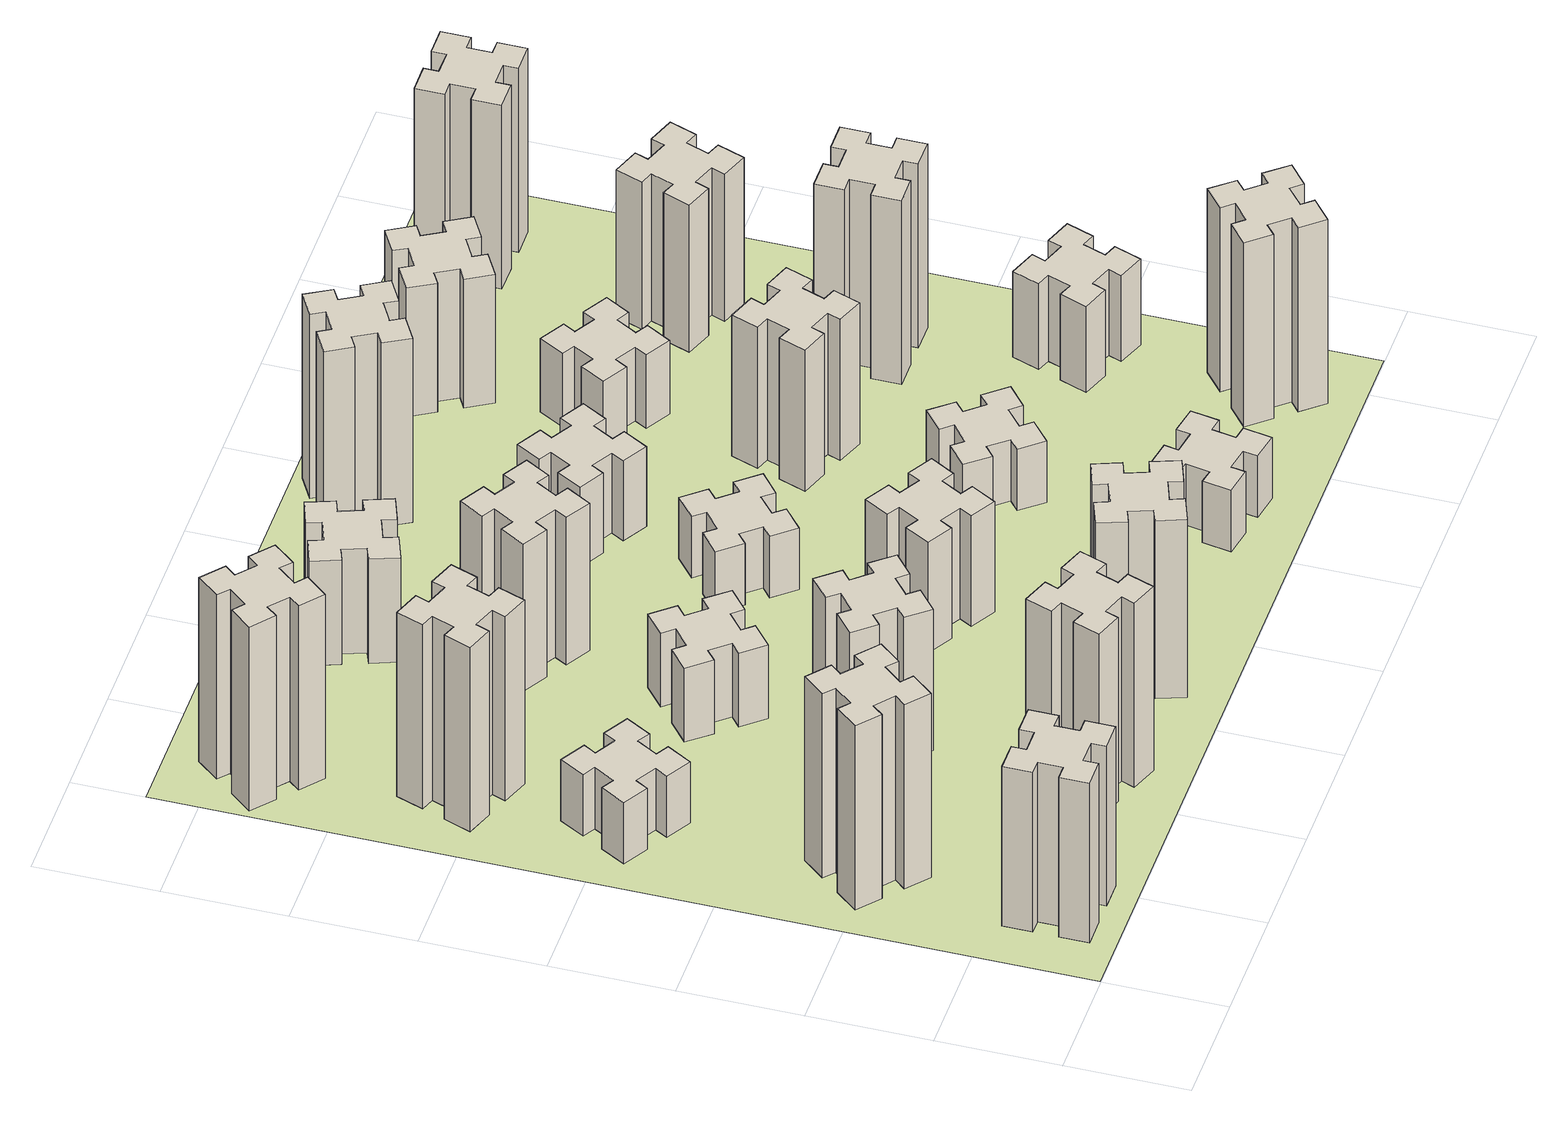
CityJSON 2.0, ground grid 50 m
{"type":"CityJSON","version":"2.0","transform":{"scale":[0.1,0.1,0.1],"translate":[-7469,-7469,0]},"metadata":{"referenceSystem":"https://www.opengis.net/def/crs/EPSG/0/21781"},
"CityObjects":{
"building1":{"type":"Building","attributes":{"class":"1000","function":"1000","usage":"1000","yearOfConstruction":2016,"roofType":"1000","measuredHeight":78,"storeysAboveGround":30,"storeysBelowGround":0},"geometry":[{"type":"Solid","lod":"1","boundaries":[[[[0,1,2,3,4,5,6,7,8,9,10,11,12,13,14,15,16,17,18,19]],[[17,16,20,21]],[[16,15,22,20]],[[15,14,23,22]],[[14,13,24,23]],[[13,12,25,24]],[[12,11,26,25]],[[11,10,27,26]],[[10,9,28,27]],[[9,8,29,28]],[[8,7,30,29]],[[7,6,31,30]],[[6,5,32,31]],[[5,4,33,32]],[[4,3,34,33]],[[3,2,35,34]],[[2,1,36,35]],[[1,0,37,36]],[[0,19,38,37]],[[19,18,39,38]],[[18,17,21,39]],[[24,25,26,27,28,29,30,31,32,33,34,35,36,37,38,39,21,20,22,23]]]]}]},
"building2":{"type":"Building","attributes":{"class":"1000","function":"1000","usage":"1000","yearOfConstruction":2016,"roofType":"1000","measuredHeight":90,"storeysAboveGround":30,"storeysBelowGround":0},"geometry":[{"type":"Solid","lod":"1","boundaries":[[[[40,41,42,43,44,45,46,47,48,49,50,51,52,53,54,55,56,57,58,59]],[[57,56,60,61]],[[56,55,62,60]],[[55,54,63,62]],[[54,53,64,63]],[[53,52,65,64]],[[52,51,66,65]],[[51,50,67,66]],[[50,49,68,67]],[[49,48,69,68]],[[48,47,70,69]],[[47,46,71,70]],[[46,45,72,71]],[[45,44,73,72]],[[44,43,74,73]],[[43,42,75,74]],[[42,41,76,75]],[[41,40,77,76]],[[40,59,78,77]],[[59,58,79,78]],[[58,57,61,79]],[[64,65,66,67,68,69,70,71,72,73,74,75,76,77,78,79,61,60,62,63]]]]}]},
"building3":{"type":"Building","attributes":{"class":"1000","function":"1000","usage":"1000","yearOfConstruction":2016,"roofType":"1000","measuredHeight":30,"storeysAboveGround":30,"storeysBelowGround":0},"geometry":[{"type":"Solid","lod":"1","boundaries":[[[[80,81,82,83,84,85,86,87,88,89,90,91,92,93,94,95,96,97,98,99]],[[97,96,100,101]],[[96,95,102,100]],[[95,94,103,102]],[[94,93,104,103]],[[93,92,105,104]],[[92,91,106,105]],[[91,90,107,106]],[[90,89,108,107]],[[89,88,109,108]],[[88,87,110,109]],[[87,86,111,110]],[[86,85,112,111]],[[85,84,113,112]],[[84,83,114,113]],[[83,82,115,114]],[[82,81,116,115]],[[81,80,117,116]],[[80,99,118,117]],[[99,98,119,118]],[[98,97,101,119]],[[104,105,106,107,108,109,110,111,112,113,114,115,116,117,118,119,101,100,102,103]]]]}]},
"building4":{"type":"Building","attributes":{"class":"1000","function":"1000","usage":"1000","yearOfConstruction":2016,"roofType":"1000","measuredHeight":90,"storeysAboveGround":30,"storeysBelowGround":0},"geometry":[{"type":"Solid","lod":"1","boundaries":[[[[120,121,122,123,124,125,126,127,128,129,130,131,132,133,134,135,136,137,138,139]],[[137,136,140,141]],[[136,135,142,140]],[[135,134,143,142]],[[134,133,144,143]],[[133,132,145,144]],[[132,131,146,145]],[[131,130,147,146]],[[130,129,148,147]],[[129,128,149,148]],[[128,127,150,149]],[[127,126,151,150]],[[126,125,152,151]],[[125,124,153,152]],[[124,123,154,153]],[[123,122,155,154]],[[122,121,156,155]],[[121,120,157,156]],[[120,139,158,157]],[[139,138,159,158]],[[138,137,141,159]],[[144,145,146,147,148,149,150,151,152,153,154,155,156,157,158,159,141,140,142,143]]]]}]},
"building5":{"type":"Building","attributes":{"class":"1000","function":"1000","usage":"1000","yearOfConstruction":2016,"roofType":"1000","measuredHeight":90,"storeysAboveGround":30,"storeysBelowGround":0},"geometry":[{"type":"Solid","lod":"1","boundaries":[[[[160,161,162,163,164,165,166,167,168,169,170,171,172,173,174,175,176,177,178,179]],[[177,176,180,181]],[[176,175,182,180]],[[175,174,183,182]],[[174,173,184,183]],[[173,172,185,184]],[[172,171,186,185]],[[171,170,187,186]],[[170,169,188,187]],[[169,168,189,188]],[[168,167,190,189]],[[167,166,191,190]],[[166,165,192,191]],[[165,164,193,192]],[[164,163,194,193]],[[163,162,195,194]],[[162,161,196,195]],[[161,160,197,196]],[[160,179,198,197]],[[179,178,199,198]],[[178,177,181,199]],[[184,185,186,187,188,189,190,191,192,193,194,195,196,197,198,199,181,180,182,183]]]]}]},
"building6":{"type":"Building","attributes":{"class":"1000","function":"1000","usage":"1000","yearOfConstruction":2016,"roofType":"1000","measuredHeight":90,"storeysAboveGround":30,"storeysBelowGround":0},"geometry":[{"type":"Solid","lod":"1","boundaries":[[[[200,201,202,203,204,205,206,207,208,209,210,211,212,213,214,215,216,217,218,219]],[[217,216,220,221]],[[216,215,222,220]],[[215,214,223,222]],[[214,213,224,223]],[[213,212,225,224]],[[212,211,226,225]],[[211,210,227,226]],[[210,209,228,227]],[[209,208,229,228]],[[208,207,230,229]],[[207,206,231,230]],[[206,205,232,231]],[[205,204,233,232]],[[204,203,234,233]],[[203,202,235,234]],[[202,201,236,235]],[[201,200,237,236]],[[200,219,238,237]],[[219,218,239,238]],[[218,217,221,239]],[[224,225,226,227,228,229,230,231,232,233,234,235,236,237,238,239,221,220,222,223]]]]}]},
"building7":{"type":"Building","attributes":{"class":"1000","function":"1000","usage":"1000","yearOfConstruction":2016,"roofType":"1000","measuredHeight":69,"storeysAboveGround":30,"storeysBelowGround":0},"geometry":[{"type":"Solid","lod":"1","boundaries":[[[[240,241,242,243,244,245,246,247,248,249,250,251,252,253,254,255,256,257,258,259]],[[257,256,260,261]],[[256,255,262,260]],[[255,254,263,262]],[[254,253,264,263]],[[253,252,265,264]],[[252,251,266,265]],[[251,250,267,266]],[[250,249,268,267]],[[249,248,269,268]],[[248,247,270,269]],[[247,246,271,270]],[[246,245,272,271]],[[245,244,273,272]],[[244,243,274,273]],[[243,242,275,274]],[[242,241,276,275]],[[241,240,277,276]],[[240,259,278,277]],[[259,258,279,278]],[[258,257,261,279]],[[264,265,266,267,268,269,270,271,272,273,274,275,276,277,278,279,261,260,262,263]]]]}]},
"building8":{"type":"Building","attributes":{"class":"1000","function":"1000","usage":"1000","yearOfConstruction":2016,"roofType":"1000","measuredHeight":36,"storeysAboveGround":30,"storeysBelowGround":0},"geometry":[{"type":"Solid","lod":"1","boundaries":[[[[280,281,282,283,284,285,286,287,288,289,290,291,292,293,294,295,296,297,298,299]],[[297,296,300,301]],[[296,295,302,300]],[[295,294,303,302]],[[294,293,304,303]],[[293,292,305,304]],[[292,291,306,305]],[[291,290,307,306]],[[290,289,308,307]],[[289,288,309,308]],[[288,287,310,309]],[[287,286,311,310]],[[286,285,312,311]],[[285,284,313,312]],[[284,283,314,313]],[[283,282,315,314]],[[282,281,316,315]],[[281,280,317,316]],[[280,299,318,317]],[[299,298,319,318]],[[298,297,301,319]],[[304,305,306,307,308,309,310,311,312,313,314,315,316,317,318,319,301,300,302,303]]]]}]},
"building9":{"type":"Building","attributes":{"class":"1000","function":"1000","usage":"1000","yearOfConstruction":2016,"roofType":"1000","measuredHeight":87,"storeysAboveGround":30,"storeysBelowGround":0},"geometry":[{"type":"Solid","lod":"1","boundaries":[[[[320,321,322,323,324,325,326,327,328,329,330,331,332,333,334,335,336,337,338,339]],[[337,336,340,341]],[[336,335,342,340]],[[335,334,343,342]],[[334,333,344,343]],[[333,332,345,344]],[[332,331,346,345]],[[331,330,347,346]],[[330,329,348,347]],[[329,328,349,348]],[[328,327,350,349]],[[327,326,351,350]],[[326,325,352,351]],[[325,324,353,352]],[[324,323,354,353]],[[323,322,355,354]],[[322,321,356,355]],[[321,320,357,356]],[[320,339,358,357]],[[339,338,359,358]],[[338,337,341,359]],[[344,345,346,347,348,349,350,351,352,353,354,355,356,357,358,359,341,340,342,343]]]]}]},
"building10":{"type":"Building","attributes":{"class":"1000","function":"1000","usage":"1000","yearOfConstruction":2016,"roofType":"1000","measuredHeight":72,"storeysAboveGround":30,"storeysBelowGround":0},"geometry":[{"type":"Solid","lod":"1","boundaries":[[[[360,361,362,363,364,365,366,367,368,369,370,371,372,373,374,375,376,377,378,379]],[[377,376,380,381]],[[376,375,382,380]],[[375,374,383,382]],[[374,373,384,383]],[[373,372,385,384]],[[372,371,386,385]],[[371,370,387,386]],[[370,369,388,387]],[[369,368,389,388]],[[368,367,390,389]],[[367,366,391,390]],[[366,365,392,391]],[[365,364,393,392]],[[364,363,394,393]],[[363,362,395,394]],[[362,361,396,395]],[[361,360,397,396]],[[360,379,398,397]],[[379,378,399,398]],[[378,377,381,399]],[[384,385,386,387,388,389,390,391,392,393,394,395,396,397,398,399,381,380,382,383]]]]}]},
"building11":{"type":"Building","attributes":{"class":"1000","function":"1000","usage":"1000","yearOfConstruction":2016,"roofType":"1000","measuredHeight":51,"storeysAboveGround":30,"storeysBelowGround":0},"geometry":[{"type":"Solid","lod":"1","boundaries":[[[[400,401,402,403,404,405,406,407,408,409,410,411,412,413,414,415,416,417,418,419]],[[417,416,420,421]],[[416,415,422,420]],[[415,414,423,422]],[[414,413,424,423]],[[413,412,425,424]],[[412,411,426,425]],[[411,410,427,426]],[[410,409,428,427]],[[409,408,429,428]],[[408,407,430,429]],[[407,406,431,430]],[[406,405,432,431]],[[405,404,433,432]],[[404,403,434,433]],[[403,402,435,434]],[[402,401,436,435]],[[401,400,437,436]],[[400,419,438,437]],[[419,418,439,438]],[[418,417,421,439]],[[424,425,426,427,428,429,430,431,432,433,434,435,436,437,438,439,421,420,422,423]]]]}]},
"building12":{"type":"Building","attributes":{"class":"1000","function":"1000","usage":"1000","yearOfConstruction":2016,"roofType":"1000","measuredHeight":54,"storeysAboveGround":30,"storeysBelowGround":0},"geometry":[{"type":"Solid","lod":"1","boundaries":[[[[440,441,442,443,444,445,446,447,448,449,450,451,452,453,454,455,456,457,458,459]],[[457,456,460,461]],[[456,455,462,460]],[[455,454,463,462]],[[454,453,464,463]],[[453,452,465,464]],[[452,451,466,465]],[[451,450,467,466]],[[450,449,468,467]],[[449,448,469,468]],[[448,447,470,469]],[[447,446,471,470]],[[446,445,472,471]],[[445,444,473,472]],[[444,443,474,473]],[[443,442,475,474]],[[442,441,476,475]],[[441,440,477,476]],[[440,459,478,477]],[[459,458,479,478]],[[458,457,461,479]],[[464,465,466,467,468,469,470,471,472,473,474,475,476,477,478,479,461,460,462,463]]]]}]},
"building13":{"type":"Building","attributes":{"class":"1000","function":"1000","usage":"1000","yearOfConstruction":2016,"roofType":"1000","measuredHeight":30,"storeysAboveGround":30,"storeysBelowGround":0},"geometry":[{"type":"Solid","lod":"1","boundaries":[[[[480,481,482,483,484,485,486,487,488,489,490,491,492,493,494,495,496,497,498,499]],[[497,496,500,501]],[[496,495,502,500]],[[495,494,503,502]],[[494,493,504,503]],[[493,492,505,504]],[[492,491,506,505]],[[491,490,507,506]],[[490,489,508,507]],[[489,488,509,508]],[[488,487,510,509]],[[487,486,511,510]],[[486,485,512,511]],[[485,484,513,512]],[[484,483,514,513]],[[483,482,515,514]],[[482,481,516,515]],[[481,480,517,516]],[[480,499,518,517]],[[499,498,519,518]],[[498,497,501,519]],[[504,505,506,507,508,509,510,511,512,513,514,515,516,517,518,519,501,500,502,503]]]]}]},
"building14":{"type":"Building","attributes":{"class":"1000","function":"1000","usage":"1000","yearOfConstruction":2016,"roofType":"1000","measuredHeight":39,"storeysAboveGround":30,"storeysBelowGround":0},"geometry":[{"type":"Solid","lod":"1","boundaries":[[[[520,521,522,523,524,525,526,527,528,529,530,531,532,533,534,535,536,537,538,539]],[[537,536,540,541]],[[536,535,542,540]],[[535,534,543,542]],[[534,533,544,543]],[[533,532,545,544]],[[532,531,546,545]],[[531,530,547,546]],[[530,529,548,547]],[[529,528,549,548]],[[528,527,550,549]],[[527,526,551,550]],[[526,525,552,551]],[[525,524,553,552]],[[524,523,554,553]],[[523,522,555,554]],[[522,521,556,555]],[[521,520,557,556]],[[520,539,558,557]],[[539,538,559,558]],[[538,537,541,559]],[[544,545,546,547,548,549,550,551,552,553,554,555,556,557,558,559,541,540,542,543]]]]}]},
"building15":{"type":"Building","attributes":{"class":"1000","function":"1000","usage":"1000","yearOfConstruction":2016,"roofType":"1000","measuredHeight":30,"storeysAboveGround":30,"storeysBelowGround":0},"geometry":[{"type":"Solid","lod":"1","boundaries":[[[[560,561,562,563,564,565,566,567,568,569,570,571,572,573,574,575,576,577,578,579]],[[577,576,580,581]],[[576,575,582,580]],[[575,574,583,582]],[[574,573,584,583]],[[573,572,585,584]],[[572,571,586,585]],[[571,570,587,586]],[[570,569,588,587]],[[569,568,589,588]],[[568,567,590,589]],[[567,566,591,590]],[[566,565,592,591]],[[565,564,593,592]],[[564,563,594,593]],[[563,562,595,594]],[[562,561,596,595]],[[561,560,597,596]],[[560,579,598,597]],[[579,578,599,598]],[[578,577,581,599]],[[584,585,586,587,588,589,590,591,592,593,594,595,596,597,598,599,581,580,582,583]]]]}]},
"building16":{"type":"Building","attributes":{"class":"1000","function":"1000","usage":"1000","yearOfConstruction":2016,"roofType":"1000","measuredHeight":90,"storeysAboveGround":30,"storeysBelowGround":0},"geometry":[{"type":"Solid","lod":"1","boundaries":[[[[600,601,602,603,604,605,606,607,608,609,610,611,612,613,614,615,616,617,618,619]],[[617,616,620,621]],[[616,615,622,620]],[[615,614,623,622]],[[614,613,624,623]],[[613,612,625,624]],[[612,611,626,625]],[[611,610,627,626]],[[610,609,628,627]],[[609,608,629,628]],[[608,607,630,629]],[[607,606,631,630]],[[606,605,632,631]],[[605,604,633,632]],[[604,603,634,633]],[[603,602,635,634]],[[602,601,636,635]],[[601,600,637,636]],[[600,619,638,637]],[[619,618,639,638]],[[618,617,621,639]],[[624,625,626,627,628,629,630,631,632,633,634,635,636,637,638,639,621,620,622,623]]]]}]},
"building17":{"type":"Building","attributes":{"class":"1000","function":"1000","usage":"1000","yearOfConstruction":2016,"roofType":"1000","measuredHeight":30,"storeysAboveGround":30,"storeysBelowGround":0},"geometry":[{"type":"Solid","lod":"1","boundaries":[[[[640,641,642,643,644,645,646,647,648,649,650,651,652,653,654,655,656,657,658,659]],[[657,656,660,661]],[[656,655,662,660]],[[655,654,663,662]],[[654,653,664,663]],[[653,652,665,664]],[[652,651,666,665]],[[651,650,667,666]],[[650,649,668,667]],[[649,648,669,668]],[[648,647,670,669]],[[647,646,671,670]],[[646,645,672,671]],[[645,644,673,672]],[[644,643,674,673]],[[643,642,675,674]],[[642,641,676,675]],[[641,640,677,676]],[[640,659,678,677]],[[659,658,679,678]],[[658,657,661,679]],[[664,665,666,667,668,669,670,671,672,673,674,675,676,677,678,679,661,660,662,663]]]]}]},
"building18":{"type":"Building","attributes":{"class":"1000","function":"1000","usage":"1000","yearOfConstruction":2016,"roofType":"1000","measuredHeight":69,"storeysAboveGround":30,"storeysBelowGround":0},"geometry":[{"type":"Solid","lod":"1","boundaries":[[[[680,681,682,683,684,685,686,687,688,689,690,691,692,693,694,695,696,697,698,699]],[[697,696,700,701]],[[696,695,702,700]],[[695,694,703,702]],[[694,693,704,703]],[[693,692,705,704]],[[692,691,706,705]],[[691,690,707,706]],[[690,689,708,707]],[[689,688,709,708]],[[688,687,710,709]],[[687,686,711,710]],[[686,685,712,711]],[[685,684,713,712]],[[684,683,714,713]],[[683,682,715,714]],[[682,681,716,715]],[[681,680,717,716]],[[680,699,718,717]],[[699,698,719,718]],[[698,697,701,719]],[[704,705,706,707,708,709,710,711,712,713,714,715,716,717,718,719,701,700,702,703]]]]}]},
"building19":{"type":"Building","attributes":{"class":"1000","function":"1000","usage":"1000","yearOfConstruction":2016,"roofType":"1000","measuredHeight":36,"storeysAboveGround":30,"storeysBelowGround":0},"geometry":[{"type":"Solid","lod":"1","boundaries":[[[[720,721,722,723,724,725,726,727,728,729,730,731,732,733,734,735,736,737,738,739]],[[737,736,740,741]],[[736,735,742,740]],[[735,734,743,742]],[[734,733,744,743]],[[733,732,745,744]],[[732,731,746,745]],[[731,730,747,746]],[[730,729,748,747]],[[729,728,749,748]],[[728,727,750,749]],[[727,726,751,750]],[[726,725,752,751]],[[725,724,753,752]],[[724,723,754,753]],[[723,722,755,754]],[[722,721,756,755]],[[721,720,757,756]],[[720,739,758,757]],[[739,738,759,758]],[[738,737,741,759]],[[744,745,746,747,748,749,750,751,752,753,754,755,756,757,758,759,741,740,742,743]]]]}]},
"building20":{"type":"Building","attributes":{"class":"1000","function":"1000","usage":"1000","yearOfConstruction":2016,"roofType":"1000","measuredHeight":90,"storeysAboveGround":30,"storeysBelowGround":0},"geometry":[{"type":"Solid","lod":"1","boundaries":[[[[760,761,762,763,764,765,766,767,768,769,770,771,772,773,774,775,776,777,778,779]],[[777,776,780,781]],[[776,775,782,780]],[[775,774,783,782]],[[774,773,784,783]],[[773,772,785,784]],[[772,771,786,785]],[[771,770,787,786]],[[770,769,788,787]],[[769,768,789,788]],[[768,767,790,789]],[[767,766,791,790]],[[766,765,792,791]],[[765,764,793,792]],[[764,763,794,793]],[[763,762,795,794]],[[762,761,796,795]],[[761,760,797,796]],[[760,779,798,797]],[[779,778,799,798]],[[778,777,781,799]],[[784,785,786,787,788,789,790,791,792,793,794,795,796,797,798,799,781,780,782,783]]]]}]},
"building21":{"type":"Building","attributes":{"class":"1000","function":"1000","usage":"1000","yearOfConstruction":2016,"roofType":"1000","measuredHeight":63,"storeysAboveGround":30,"storeysBelowGround":0},"geometry":[{"type":"Solid","lod":"1","boundaries":[[[[800,801,802,803,804,805,806,807,808,809,810,811,812,813,814,815,816,817,818,819]],[[817,816,820,821]],[[816,815,822,820]],[[815,814,823,822]],[[814,813,824,823]],[[813,812,825,824]],[[812,811,826,825]],[[811,810,827,826]],[[810,809,828,827]],[[809,808,829,828]],[[808,807,830,829]],[[807,806,831,830]],[[806,805,832,831]],[[805,804,833,832]],[[804,803,834,833]],[[803,802,835,834]],[[802,801,836,835]],[[801,800,837,836]],[[800,819,838,837]],[[819,818,839,838]],[[818,817,821,839]],[[824,825,826,827,828,829,830,831,832,833,834,835,836,837,838,839,821,820,822,823]]]]}]},
"building22":{"type":"Building","attributes":{"class":"1000","function":"1000","usage":"1000","yearOfConstruction":2016,"roofType":"1000","measuredHeight":42,"storeysAboveGround":30,"storeysBelowGround":0},"geometry":[{"type":"Solid","lod":"1","boundaries":[[[[840,841,842,843,844,845,846,847,848,849,850,851,852,853,854,855,856,857,858,859]],[[857,856,860,861]],[[856,855,862,860]],[[855,854,863,862]],[[854,853,864,863]],[[853,852,865,864]],[[852,851,866,865]],[[851,850,867,866]],[[850,849,868,867]],[[849,848,869,868]],[[848,847,870,869]],[[847,846,871,870]],[[846,845,872,871]],[[845,844,873,872]],[[844,843,874,873]],[[843,842,875,874]],[[842,841,876,875]],[[841,840,877,876]],[[840,859,878,877]],[[859,858,879,878]],[[858,857,861,879]],[[864,865,866,867,868,869,870,871,872,873,874,875,876,877,878,879,861,860,862,863]]]]}]},
"building23":{"type":"Building","attributes":{"class":"1000","function":"1000","usage":"1000","yearOfConstruction":2016,"roofType":"1000","measuredHeight":90,"storeysAboveGround":30,"storeysBelowGround":0},"geometry":[{"type":"Solid","lod":"1","boundaries":[[[[880,881,882,883,884,885,886,887,888,889,890,891,892,893,894,895,896,897,898,899]],[[897,896,900,901]],[[896,895,902,900]],[[895,894,903,902]],[[894,893,904,903]],[[893,892,905,904]],[[892,891,906,905]],[[891,890,907,906]],[[890,889,908,907]],[[889,888,909,908]],[[888,887,910,909]],[[887,886,911,910]],[[886,885,912,911]],[[885,884,913,912]],[[884,883,914,913]],[[883,882,915,914]],[[882,881,916,915]],[[881,880,917,916]],[[880,899,918,917]],[[899,898,919,918]],[[898,897,901,919]],[[904,905,906,907,908,909,910,911,912,913,914,915,916,917,918,919,901,900,902,903]]]]}]},
"building24":{"type":"Building","attributes":{"class":"1000","function":"1000","usage":"1000","yearOfConstruction":2016,"roofType":"1000","measuredHeight":72,"storeysAboveGround":30,"storeysBelowGround":0},"geometry":[{"type":"Solid","lod":"1","boundaries":[[[[920,921,922,923,924,925,926,927,928,929,930,931,932,933,934,935,936,937,938,939]],[[937,936,940,941]],[[936,935,942,940]],[[935,934,943,942]],[[934,933,944,943]],[[933,932,945,944]],[[932,931,946,945]],[[931,930,947,946]],[[930,929,948,947]],[[929,928,949,948]],[[928,927,950,949]],[[927,926,951,950]],[[926,925,952,951]],[[925,924,953,952]],[[924,923,954,953]],[[923,922,955,954]],[[922,921,956,955]],[[921,920,957,956]],[[920,939,958,957]],[[939,938,959,958]],[[938,937,941,959]],[[944,945,946,947,948,949,950,951,952,953,954,955,956,957,958,959,941,940,942,943]]]]}]},
"building25":{"type":"Building","attributes":{"class":"1000","function":"1000","usage":"1000","yearOfConstruction":2016,"roofType":"1000","measuredHeight":90,"storeysAboveGround":30,"storeysBelowGround":0},"geometry":[{"type":"Solid","lod":"1","boundaries":[[[[960,961,962,963,964,965,966,967,968,969,970,971,972,973,974,975,976,977,978,979]],[[977,976,980,981]],[[976,975,982,980]],[[975,974,983,982]],[[974,973,984,983]],[[973,972,985,984]],[[972,971,986,985]],[[971,970,987,986]],[[970,969,988,987]],[[969,968,989,988]],[[968,967,990,989]],[[967,966,991,990]],[[966,965,992,991]],[[965,964,993,992]],[[964,963,994,993]],[[963,962,995,994]],[[962,961,996,995]],[[961,960,997,996]],[[960,979,998,997]],[[979,978,999,998]],[[978,977,981,999]],[[984,985,986,987,988,989,990,991,992,993,994,995,996,997,998,999,981,980,982,983]]]]}]},
"landuse1":{"type":"LandUse","attributes":{"name":"plot1","function":"1010"},"geometry":[{"type":"MultiSurface","lod":"1","boundaries":[[[1000,1001,1002,1003]]]}]}
},
"vertices":[
[265,325,0],[265,225,0],[205,225,0],[205,105,0],[325,105,0],[325,165,0],[425,165,0],[425,105,0],[545,105,0],[545,225,0],[485,225,0],[485,325,0],[545,325,0],[545,445,0],[425,445,0],[425,385,0],[325,385,0],[325,445,0],[205,445,0],[205,325,0],[325,385,780],[325,445,780],[425,385,780],[425,445,780],[545,445,780],[545,325,780],[485,325,780],[485,225,780],[545,225,780],[545,105,780],[425,105,780],[425,165,780],[325,165,780],[325,105,780],[205,105,780],[205,225,780],[265,225,780],[265,325,780],[205,325,780],[205,445,780],
[484,1067,0],[408,1132,0],[446,1178,0],[354,1255,0],[277,1163,0],[323,1124,0],[259,1048,0],[213,1086,0],[136,994,0],[228,917,0],[266,963,0],[343,899,0],[304,853,0],[396,776,0],[473,868,0],[427,906,0],[492,983,0],[538,944,0],[615,1036,0],[523,1113,0],[492,983,900],[538,944,900],[427,906,900],[473,868,900],[396,776,900],[304,853,900],[343,899,900],[266,963,900],[228,917,900],[136,994,900],[213,1086,900],[259,1048,900],[323,1124,900],[277,1163,900],[354,1255,900],[446,1178,900],[408,1132,900],[484,1067,900],[523,1113,900],[615,1036,900],
[474,2026,0],[387,2076,0],[417,2128,0],[313,2188,0],[253,2084,0],[305,2054,0],[255,1967,0],[203,1997,0],[143,1893,0],[247,1833,0],[277,1885,0],[364,1835,0],[334,1783,0],[438,1723,0],[498,1827,0],[446,1857,0],[496,1944,0],[548,1914,0],[608,2018,0],[504,2078,0],[496,1944,300],[548,1914,300],[446,1857,300],[498,1827,300],[438,1723,300],[334,1783,300],[364,1835,300],[277,1885,300],[247,1833,300],[143,1893,300],[203,1997,300],[255,1967,300],[305,2054,300],[253,2084,300],[313,2188,300],[417,2128,300],[387,2076,300],[474,2026,300],[504,2078,300],[608,2018,300],
[289,2680,0],[255,2586,0],[199,2607,0],[157,2494,0],[270,2453,0],[291,2509,0],[385,2475,0],[364,2419,0],[477,2377,0],[518,2490,0],[462,2511,0],[496,2605,0],[552,2584,0],[593,2697,0],[480,2738,0],[460,2682,0],[366,2716,0],[387,2772,0],[274,2813,0],[233,2700,0],[366,2716,900],[387,2772,900],[460,2682,900],[480,2738,900],[593,2697,900],[552,2584,900],[496,2605,900],[462,2511,900],[518,2490,900],[477,2377,900],[364,2419,900],[385,2475,900],[291,2509,900],[270,2453,900],[157,2494,900],[199,2607,900],[255,2586,900],[289,2680,900],[233,2700,900],[274,2813,900],
[1029,460,0],[995,366,0],[939,387,0],[897,274,0],[1010,233,0],[1031,289,0],[1125,255,0],[1104,199,0],[1217,157,0],[1258,270,0],[1202,291,0],[1236,385,0],[1292,364,0],[1333,477,0],[1220,518,0],[1200,462,0],[1106,496,0],[1127,552,0],[1014,593,0],[973,480,0],[1106,496,900],[1127,552,900],[1200,462,900],[1220,518,900],[1333,477,900],[1292,364,900],[1236,385,900],[1202,291,900],[1258,270,900],[1217,157,900],[1104,199,900],[1125,255,900],[1031,289,900],[1010,233,900],[897,274,900],[939,387,900],[995,366,900],[1029,460,900],[973,480,900],[1014,593,900],
[384,3387,0],[308,3452,0],[346,3498,0],[254,3575,0],[177,3483,0],[223,3444,0],[159,3368,0],[113,3406,0],[36,3314,0],[128,3237,0],[166,3283,0],[243,3219,0],[204,3173,0],[296,3096,0],[373,3188,0],[327,3226,0],[392,3303,0],[438,3264,0],[515,3356,0],[423,3433,0],[392,3303,900],[438,3264,900],[327,3226,900],[373,3188,900],[296,3096,900],[204,3173,900],[243,3219,900],[166,3283,900],[128,3237,900],[36,3314,900],[113,3406,900],[159,3368,900],[223,3444,900],[177,3483,900],[254,3575,900],[346,3498,900],[308,3452,900],[384,3387,900],[423,3433,900],[515,3356,900],
[1083,1332,0],[1006,1267,0],[968,1313,0],[876,1236,0],[953,1144,0],[999,1183,0],[1063,1106,0],[1017,1068,0],[1094,976,0],[1186,1053,0],[1148,1099,0],[1224,1163,0],[1263,1117,0],[1355,1194,0],[1278,1286,0],[1232,1248,0],[1167,1324,0],[1213,1363,0],[1136,1455,0],[1044,1378,0],[1167,1324,690],[1213,1363,690],[1232,1248,690],[1278,1286,690],[1355,1194,690],[1263,1117,690],[1224,1163,690],[1148,1099,690],[1186,1053,690],[1094,976,690],[1017,1068,690],[1063,1106,690],[999,1183,690],[953,1144,690],[876,1236,690],[968,1313,690],[1006,1267,690],[1083,1332,690],[1044,1378,690],[1136,1455,690],
[1083,1972,0],[1006,1907,0],[968,1953,0],[876,1876,0],[953,1784,0],[999,1823,0],[1063,1746,0],[1017,1708,0],[1094,1616,0],[1186,1693,0],[1148,1739,0],[1224,1803,0],[1263,1757,0],[1355,1834,0],[1278,1926,0],[1232,1888,0],[1167,1964,0],[1213,2003,0],[1136,2095,0],[1044,2018,0],[1167,1964,360],[1213,2003,360],[1232,1888,360],[1278,1926,360],[1355,1834,360],[1263,1757,360],[1224,1803,360],[1148,1739,360],[1186,1693,360],[1094,1616,360],[1017,1708,360],[1063,1746,360],[999,1823,360],[953,1784,360],[876,1876,360],[968,1953,360],[1006,1907,360],[1083,1972,360],[1044,2018,360],[1136,2095,360],
[1635,385,0],[1669,291,0],[1613,270,0],[1654,157,0],[1767,199,0],[1746,255,0],[1840,289,0],[1860,233,0],[1973,274,0],[1932,387,0],[1876,366,0],[1842,460,0],[1898,480,0],[1857,593,0],[1744,552,0],[1765,496,0],[1671,462,0],[1650,518,0],[1537,477,0],[1579,364,0],[1671,462,870],[1650,518,870],[1765,496,870],[1744,552,870],[1857,593,870],[1898,480,870],[1842,460,870],[1876,366,870],[1932,387,870],[1973,274,870],[1860,233,870],[1840,289,870],[1746,255,870],[1767,199,870],[1654,157,870],[1613,270,870],[1669,291,870],[1635,385,870],[1579,364,870],[1537,477,870],
[1314,2666,0],[1227,2716,0],[1257,2768,0],[1153,2828,0],[1093,2724,0],[1145,2694,0],[1095,2607,0],[1043,2637,0],[983,2533,0],[1087,2473,0],[1117,2525,0],[1204,2475,0],[1174,2423,0],[1278,2363,0],[1338,2467,0],[1286,2497,0],[1336,2584,0],[1388,2554,0],[1448,2658,0],[1344,2718,0],[1336,2584,720],[1388,2554,720],[1286,2497,720],[1338,2467,720],[1278,2363,720],[1174,2423,720],[1204,2475,720],[1117,2525,720],[1087,2473,720],[983,2533,720],[1043,2637,720],[1095,2607,720],[1145,2694,720],[1093,2724,720],[1153,2828,720],[1257,2768,720],[1227,2716,720],[1314,2666,720],[1344,2718,720],[1448,2658,720],
[1125,3356,0],[1031,3322,0],[1010,3378,0],[897,3337,0],[939,3224,0],[995,3245,0],[1029,3151,0],[973,3130,0],[1014,3017,0],[1127,3059,0],[1106,3115,0],[1200,3149,0],[1220,3093,0],[1333,3134,0],[1292,3247,0],[1236,3226,0],[1202,3320,0],[1258,3340,0],[1217,3453,0],[1104,3412,0],[1202,3320,510],[1258,3340,510],[1236,3226,510],[1292,3247,510],[1333,3134,510],[1220,3093,510],[1200,3149,510],[1106,3115,510],[1127,3059,510],[1014,3017,510],[973,3130,510],[1029,3151,510],[995,3245,510],[939,3224,510],[897,3337,510],[1010,3378,510],[1031,3322,510],[1125,3356,510],[1104,3412,510],[1217,3453,510],
[1954,1286,0],[1867,1336,0],[1897,1388,0],[1793,1448,0],[1733,1344,0],[1785,1314,0],[1735,1227,0],[1683,1257,0],[1623,1153,0],[1727,1093,0],[1757,1145,0],[1844,1095,0],[1814,1043,0],[1918,983,0],[1978,1087,0],[1926,1117,0],[1976,1204,0],[2028,1174,0],[2088,1278,0],[1984,1338,0],[1976,1204,540],[2028,1174,540],[1926,1117,540],[1978,1087,540],[1918,983,540],[1814,1043,540],[1844,1095,540],[1757,1145,540],[1727,1093,540],[1623,1153,540],[1683,1257,540],[1735,1227,540],[1785,1314,540],[1733,1344,540],[1793,1448,540],[1897,1388,540],[1867,1336,540],[1954,1286,540],[1984,1338,540],[2088,1278,540],
[1972,1988,0],[1907,2064,0],[1953,2103,0],[1876,2195,0],[1784,2118,0],[1823,2072,0],[1746,2007,0],[1708,2053,0],[1616,1976,0],[1693,1884,0],[1739,1923,0],[1803,1846,0],[1757,1808,0],[1834,1716,0],[1926,1793,0],[1888,1839,0],[1964,1903,0],[2003,1857,0],[2095,1934,0],[2018,2026,0],[1964,1903,300],[2003,1857,300],[1888,1839,300],[1926,1793,300],[1834,1716,300],[1757,1808,300],[1803,1846,300],[1739,1923,300],[1693,1884,300],[1616,1976,300],[1708,2053,300],[1746,2007,300],[1823,2072,300],[1784,2118,300],[1876,2195,300],[1953,2103,300],[1907,2064,300],[1972,1988,300],[2018,2026,300],[2095,1934,300],
[2026,2497,0],[2076,2584,0],[2128,2554,0],[2188,2658,0],[2084,2718,0],[2054,2666,0],[1967,2716,0],[1997,2768,0],[1893,2828,0],[1833,2724,0],[1885,2694,0],[1835,2607,0],[1783,2637,0],[1723,2533,0],[1827,2473,0],[1857,2525,0],[1944,2475,0],[1914,2423,0],[2018,2363,0],[2078,2467,0],[1944,2475,390],[1914,2423,390],[1857,2525,390],[1827,2473,390],[1723,2533,390],[1783,2637,390],[1835,2607,390],[1885,2694,390],[1833,2724,390],[1893,2828,390],[1997,2768,390],[1967,2716,390],[2054,2666,390],[2084,2718,390],[2188,2658,390],[2128,2554,390],[2076,2584,390],[2026,2497,390],[2078,2467,390],[2018,2363,390],
[2596,444,0],[2578,345,0],[2519,356,0],[2498,237,0],[2617,217,0],[2627,276,0],[2725,258,0],[2715,199,0],[2833,178,0],[2854,297,0],[2795,307,0],[2812,405,0],[2871,395,0],[2892,513,0],[2774,534,0],[2764,475,0],[2665,492,0],[2676,551,0],[2557,572,0],[2537,454,0],[2665,492,300],[2676,551,300],[2764,475,300],[2774,534,300],[2892,513,300],[2871,395,300],[2812,405,300],[2795,307,300],[2854,297,300],[2833,178,300],[2715,199,300],[2725,258,300],[2627,276,300],[2617,217,300],[2498,237,300],[2519,356,300],[2578,345,300],[2596,444,300],[2537,454,300],[2557,572,300],
[1844,3556,0],[1757,3506,0],[1727,3558,0],[1623,3498,0],[1683,3394,0],[1735,3424,0],[1785,3337,0],[1733,3307,0],[1793,3203,0],[1897,3263,0],[1867,3315,0],[1954,3365,0],[1984,3313,0],[2088,3373,0],[2028,3477,0],[1976,3447,0],[1926,3534,0],[1978,3564,0],[1918,3668,0],[1814,3608,0],[1926,3534,900],[1978,3564,900],[1976,3447,900],[2028,3477,900],[2088,3373,900],[1984,3313,900],[1954,3365,900],[1867,3315,900],[1897,3263,900],[1793,3203,900],[1733,3307,900],[1785,3337,900],[1735,3424,900],[1683,3394,900],[1623,3498,900],[1727,3558,900],[1757,3506,900],[1844,3556,900],[1814,3608,900],[1918,3668,900],
[2628,1099,0],[2704,1163,0],[2743,1117,0],[2835,1194,0],[2758,1286,0],[2712,1248,0],[2647,1324,0],[2693,1363,0],[2616,1455,0],[2524,1378,0],[2563,1332,0],[2486,1267,0],[2448,1313,0],[2356,1236,0],[2433,1144,0],[2479,1183,0],[2543,1106,0],[2497,1068,0],[2574,976,0],[2666,1053,0],[2543,1106,300],[2497,1068,300],[2479,1183,300],[2433,1144,300],[2356,1236,300],[2448,1313,300],[2486,1267,300],[2563,1332,300],[2524,1378,300],[2616,1455,300],[2693,1363,300],[2647,1324,300],[2712,1248,300],[2758,1286,300],[2835,1194,300],[2743,1117,300],[2704,1163,300],[2628,1099,300],[2666,1053,300],[2574,976,300],
[2682,1871,0],[2716,1965,0],[2772,1944,0],[2813,2057,0],[2700,2098,0],[2680,2042,0],[2586,2076,0],[2607,2132,0],[2494,2173,0],[2453,2060,0],[2509,2040,0],[2475,1946,0],[2419,1967,0],[2377,1854,0],[2490,1813,0],[2511,1869,0],[2605,1835,0],[2584,1779,0],[2697,1737,0],[2738,1850,0],[2605,1835,690],[2584,1779,690],[2511,1869,690],[2490,1813,690],[2377,1854,690],[2419,1967,690],[2475,1946,690],[2509,2040,690],[2453,2060,690],[2494,2173,690],[2607,2132,690],[2586,2076,690],[2680,2042,690],[2700,2098,690],[2813,2057,690],[2772,1944,690],[2716,1965,690],[2682,1871,690],[2738,1850,690],[2697,1737,690],
[2497,2625,0],[2584,2575,0],[2554,2523,0],[2658,2463,0],[2718,2567,0],[2666,2597,0],[2716,2684,0],[2768,2654,0],[2828,2758,0],[2724,2818,0],[2694,2766,0],[2607,2816,0],[2637,2868,0],[2533,2928,0],[2473,2824,0],[2525,2794,0],[2475,2707,0],[2423,2737,0],[2363,2633,0],[2467,2573,0],[2475,2707,360],[2423,2737,360],[2525,2794,360],[2473,2824,360],[2533,2928,360],[2637,2868,360],[2607,2816,360],[2694,2766,360],[2724,2818,360],[2828,2758,360],[2768,2654,360],[2716,2684,360],[2666,2597,360],[2718,2567,360],[2658,2463,360],[2554,2523,360],[2584,2575,360],[2497,2625,360],[2467,2573,360],[2363,2633,360],
[3468,259,0],[3544,323,0],[3583,277,0],[3675,354,0],[3598,446,0],[3552,408,0],[3487,484,0],[3533,523,0],[3456,615,0],[3364,538,0],[3403,492,0],[3326,427,0],[3288,473,0],[3196,396,0],[3273,304,0],[3319,343,0],[3383,266,0],[3337,228,0],[3414,136,0],[3506,213,0],[3383,266,900],[3337,228,900],[3319,343,900],[3273,304,900],[3196,396,900],[3288,473,900],[3326,427,900],[3403,492,900],[3364,538,900],[3456,615,900],[3533,523,900],[3487,484,900],[3552,408,900],[3598,446,900],[3675,354,900],[3583,277,900],[3544,323,900],[3468,259,900],[3506,213,900],[3414,136,900],
[2716,3347,0],[2666,3434,0],[2718,3464,0],[2658,3568,0],[2554,3508,0],[2584,3456,0],[2497,3406,0],[2467,3458,0],[2363,3398,0],[2423,3294,0],[2475,3324,0],[2525,3237,0],[2473,3207,0],[2533,3103,0],[2637,3163,0],[2607,3215,0],[2694,3265,0],[2724,3213,0],[2828,3273,0],[2768,3377,0],[2694,3265,630],[2724,3213,630],[2607,3215,630],[2637,3163,630],[2533,3103,630],[2473,3207,630],[2525,3237,630],[2475,3324,630],[2423,3294,630],[2363,3398,630],[2467,3458,630],[2497,3406,630],[2584,3456,630],[2554,3508,630],[2658,3568,630],[2718,3464,630],[2666,3434,630],[2716,3347,630],[2768,3377,630],[2828,3273,630],
[3351,1029,0],[3445,995,0],[3424,939,0],[3537,897,0],[3578,1010,0],[3522,1031,0],[3556,1125,0],[3612,1104,0],[3653,1217,0],[3540,1258,0],[3520,1202,0],[3426,1236,0],[3447,1292,0],[3334,1333,0],[3293,1220,0],[3349,1200,0],[3315,1106,0],[3259,1127,0],[3217,1014,0],[3330,973,0],[3315,1106,420],[3259,1127,420],[3349,1200,420],[3293,1220,420],[3334,1333,420],[3447,1292,420],[3426,1236,420],[3520,1202,420],[3540,1258,420],[3653,1217,420],[3612,1104,420],[3556,1125,420],[3522,1031,420],[3578,1010,420],[3537,897,420],[3424,939,420],[3445,995,420],[3351,1029,420],[3330,973,420],[3217,1014,420],
[3345,1805,0],[3345,1905,0],[3405,1905,0],[3405,2025,0],[3285,2025,0],[3285,1965,0],[3185,1965,0],[3185,2025,0],[3065,2025,0],[3065,1905,0],[3125,1905,0],[3125,1805,0],[3065,1805,0],[3065,1685,0],[3185,1685,0],[3185,1745,0],[3285,1745,0],[3285,1685,0],[3405,1685,0],[3405,1805,0],[3285,1745,900],[3285,1685,900],[3185,1745,900],[3185,1685,900],[3065,1685,900],[3065,1805,900],[3125,1805,900],[3125,1905,900],[3065,1905,900],[3065,2025,900],[3185,2025,900],[3185,1965,900],[3285,1965,900],[3285,2025,900],[3405,2025,900],[3405,1905,900],[3345,1905,900],[3345,1805,900],[3405,1805,900],[3405,1685,900],
[3151,2509,0],[3245,2475,0],[3224,2419,0],[3337,2377,0],[3378,2490,0],[3322,2511,0],[3356,2605,0],[3412,2584,0],[3453,2697,0],[3340,2738,0],[3320,2682,0],[3226,2716,0],[3247,2772,0],[3134,2813,0],[3093,2700,0],[3149,2680,0],[3115,2586,0],[3059,2607,0],[3017,2494,0],[3130,2453,0],[3115,2586,720],[3059,2607,720],[3149,2680,720],[3093,2700,720],[3134,2813,720],[3247,2772,720],[3226,2716,720],[3320,2682,720],[3340,2738,720],[3453,2697,720],[3412,2584,720],[3356,2605,720],[3322,2511,720],[3378,2490,720],[3337,2377,720],[3224,2419,720],[3245,2475,720],[3151,2509,720],[3130,2453,720],[3017,2494,720],
[3285,3325,0],[3385,3325,0],[3385,3265,0],[3505,3265,0],[3505,3385,0],[3445,3385,0],[3445,3485,0],[3505,3485,0],[3505,3605,0],[3385,3605,0],[3385,3545,0],[3285,3545,0],[3285,3605,0],[3165,3605,0],[3165,3485,0],[3225,3485,0],[3225,3385,0],[3165,3385,0],[3165,3265,0],[3285,3265,0],[3225,3385,900],[3165,3385,900],[3225,3485,900],[3165,3485,900],[3165,3605,900],[3285,3605,900],[3285,3545,900],[3385,3545,900],[3385,3605,900],[3505,3605,900],[3505,3485,900],[3445,3485,900],[3445,3385,900],[3505,3385,900],[3505,3265,900],[3385,3265,900],[3385,3325,900],[3285,3325,900],[3285,3265,900],[3165,3265,900],
[5,3705,0],[3705,3705,0],[3705,5,0],[5,5,0]
]}
